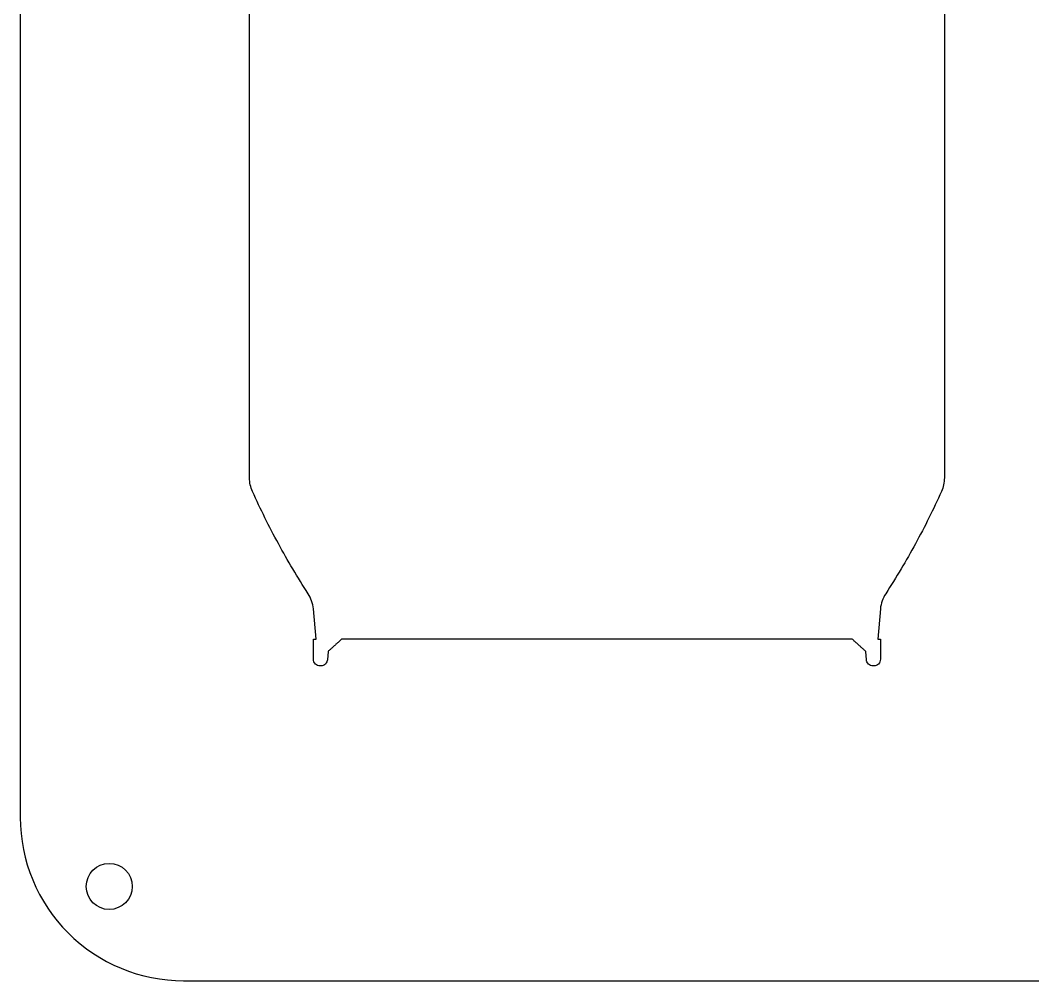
# Model space of a CAD drawing. Header units: millimetres. Extents: x -300 to 0, y -200 to 0.
# Drawn here: x -300 to -194.5, y -200 to -100 of the extents above; entities that cross this region are included whole.
import ezdxf

# ---------------------------------------------------------------- set-up
doc = ezdxf.new("R2010")
doc.units = ezdxf.units.MM
doc.layers.get('0').update_dxf_attribs({"linetype": 'CONTINUOUS'})

msp = doc.modelspace()

# ---------------------------------------------------------------- linework, layer by layer
for p, q in [((-276.12, -147.64), (-276.12, -43.99)), ((-203.75, -43.99), (-203.75, -147.63)), ((-269.18, -164.44), (-269.46, -161.29)), ((-210.41, -161.29), (-210.69, -164.44)), ((-269.46, -166.53), (-269.46, -164.44)), ((-269.46, -164.44), (-269.18, -164.44)), ((-213.34, -164.44), (-266.53, -164.44)), ((-210.69, -164.44), (-210.41, -164.44)), ((-210.41, -164.44), (-210.41, -166.53)), ((-267.93, -165.71), (-268.01, -166.59)), ((-211.86, -166.59), (-211.94, -165.71)), ((-268.7, -167.23), (-268.76, -167.23)), ((-211.11, -167.23), (-211.16, -167.23))]:
    msp.add_line(p, q)
msp.add_lwpolyline([(-283, 0, 0.414214), (-300, -17), (-300, -183, 0.414214), (-283, -200), (-17, -200, 0.414214), (0, -183), (0, -17, 0.414214), (-17, 0)], format="xyb", close=True)
msp.add_circle((-290.73, -190.18), 2.4)
for points, knots in [([(-203.75, -147.63), (-203.75, -147.88), (-203.78, -148.13), (-203.88, -148.61), (-203.96, -148.84), (-204.06, -149.07)], [0.0000908, 0.0000908, 0.0000908, 0.0000908, 0.0739477, 0.0739477, 0.1479085, 0.1479085, 0.1479085, 0.1479085]), ([(-275.81, -149.07), (-275.91, -148.84), (-275.99, -148.61), (-276.09, -148.13), (-276.12, -147.88), (-276.12, -147.64)], [0, 0, 0, 0, 0.0739668, 0.0739668, 0.1477617, 0.1477617, 0.1477617, 0.1477617]), ([(-270.01, -159.7), (-271.11, -158), (-272.14, -156.27), (-274.08, -152.72), (-274.98, -150.91), (-275.81, -149.07)], [0.000038, 0.000038, 0.000038, 0.000038, 0.606573, 0.606573, 1.212246, 1.212246, 1.212246, 1.212246]), ([(-204.06, -149.07), (-204.89, -150.91), (-205.79, -152.72), (-207.73, -156.27), (-208.76, -158), (-209.86, -159.7)], [0.000281, 0.000281, 0.000281, 0.000281, 0.606319, 0.606319, 1.212614, 1.212614, 1.212614, 1.212614]), ([(-269.47, -161.29), (-269.5, -161.01), (-269.56, -160.73), (-269.74, -160.19), (-269.87, -159.94), (-270.02, -159.7)], [0, 0, 0, 0, 0.0850821, 0.0850821, 0.1702005, 0.1702005, 0.1702005, 0.1702005]), ([(-209.86, -159.7), (-210.02, -159.94), (-210.14, -160.19), (-210.33, -160.73), (-210.39, -161.01), (-210.41, -161.29)], [0, 0, 0, 0, 0.0851081, 0.0851081, 0.1701824, 0.1701824, 0.1701824, 0.1701824]), ([(-268.76, -167.23), (-268.85, -167.23), (-268.95, -167.21), (-269.11, -167.14), (-269.2, -167.09), (-269.32, -166.96), (-269.38, -166.88), (-269.44, -166.72), (-269.46, -166.62), (-269.46, -166.53)], [-0.1036023, -0.1036023, -0.1036023, -0.1036023, -0.0776362, -0.0776362, -0.0517122, -0.0517122, -0.0258366, -0.0258366, 0, 0, 0, 0]), ([(-268.01, -166.59), (-268.01, -166.66), (-268.03, -166.74), (-268.09, -166.88), (-268.15, -166.96), (-268.27, -167.09), (-268.36, -167.14), (-268.52, -167.21), (-268.62, -167.23), (-268.7, -167.23)], [0.21310282, 0.21310282, 0.21310282, 0.21310282, 0.23304721, 0.23304721, 0.25892502, 0.25892502, 0.28485358, 0.28485358, 0.31082198, 0.31082198, 0.31082198, 0.31082198]), ([(-211.16, -167.23), (-211.25, -167.23), (-211.35, -167.21), (-211.51, -167.14), (-211.6, -167.09), (-211.72, -166.96), (-211.78, -166.88), (-211.84, -166.74), (-211.86, -166.66), (-211.86, -166.59)], [0.10360289, 0.10360289, 0.10360289, 0.10360289, 0.1295713, 0.1295713, 0.15549985, 0.15549985, 0.18137767, 0.18137767, 0.20132205, 0.20132205, 0.20132205, 0.20132205]), ([(-210.41, -166.53), (-210.41, -166.62), (-210.43, -166.72), (-210.49, -166.88), (-210.55, -166.96), (-210.67, -167.09), (-210.76, -167.14), (-210.92, -167.21), (-211.02, -167.23), (-211.11, -167.23)], [0, 0, 0, 0, 0.0258366, 0.0258366, 0.0517122, 0.0517122, 0.0776362, 0.0776362, 0.1036023, 0.1036023, 0.1036023, 0.1036023])]:
    msp.add_open_spline(points, degree=3, knots=knots)
for points, weights in [([(-266.53, -164.44), (-267.21, -165.06), (-267.93, -165.71)], [1, 1.0003250838, 1]), ([(-211.94, -165.71), (-212.66, -165.06), (-213.34, -164.44)], [1, 1.0003250846, 1])]:
    msp.add_rational_spline(points, weights, degree=2)

doc.saveas('drawing.dxf')
